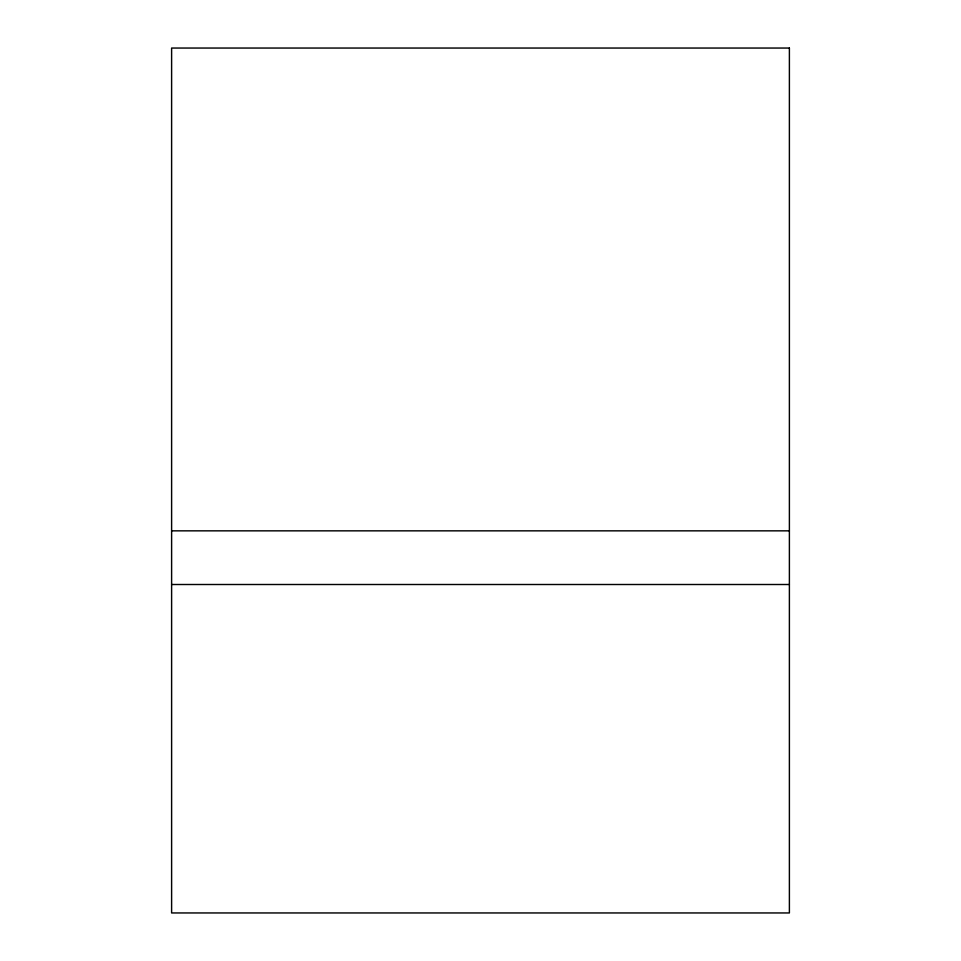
<?xml version="1.0" encoding="UTF-8"?>
<svg xmlns="http://www.w3.org/2000/svg" width="961" height="961" viewBox="0 0 961 961"><rect width="100%" height="100%" fill="white"/><g stroke="black" fill="none" stroke-linecap="round" stroke-linejoin="round"><path stroke-width="1.44" d="M171.611 530.844L789.389 530.844M171.611 584.504L789.389 584.504M789.389 48.05L171.611 48.05L171.611 912.95L789.389 912.95L789.389 48.05"/></g></svg>
